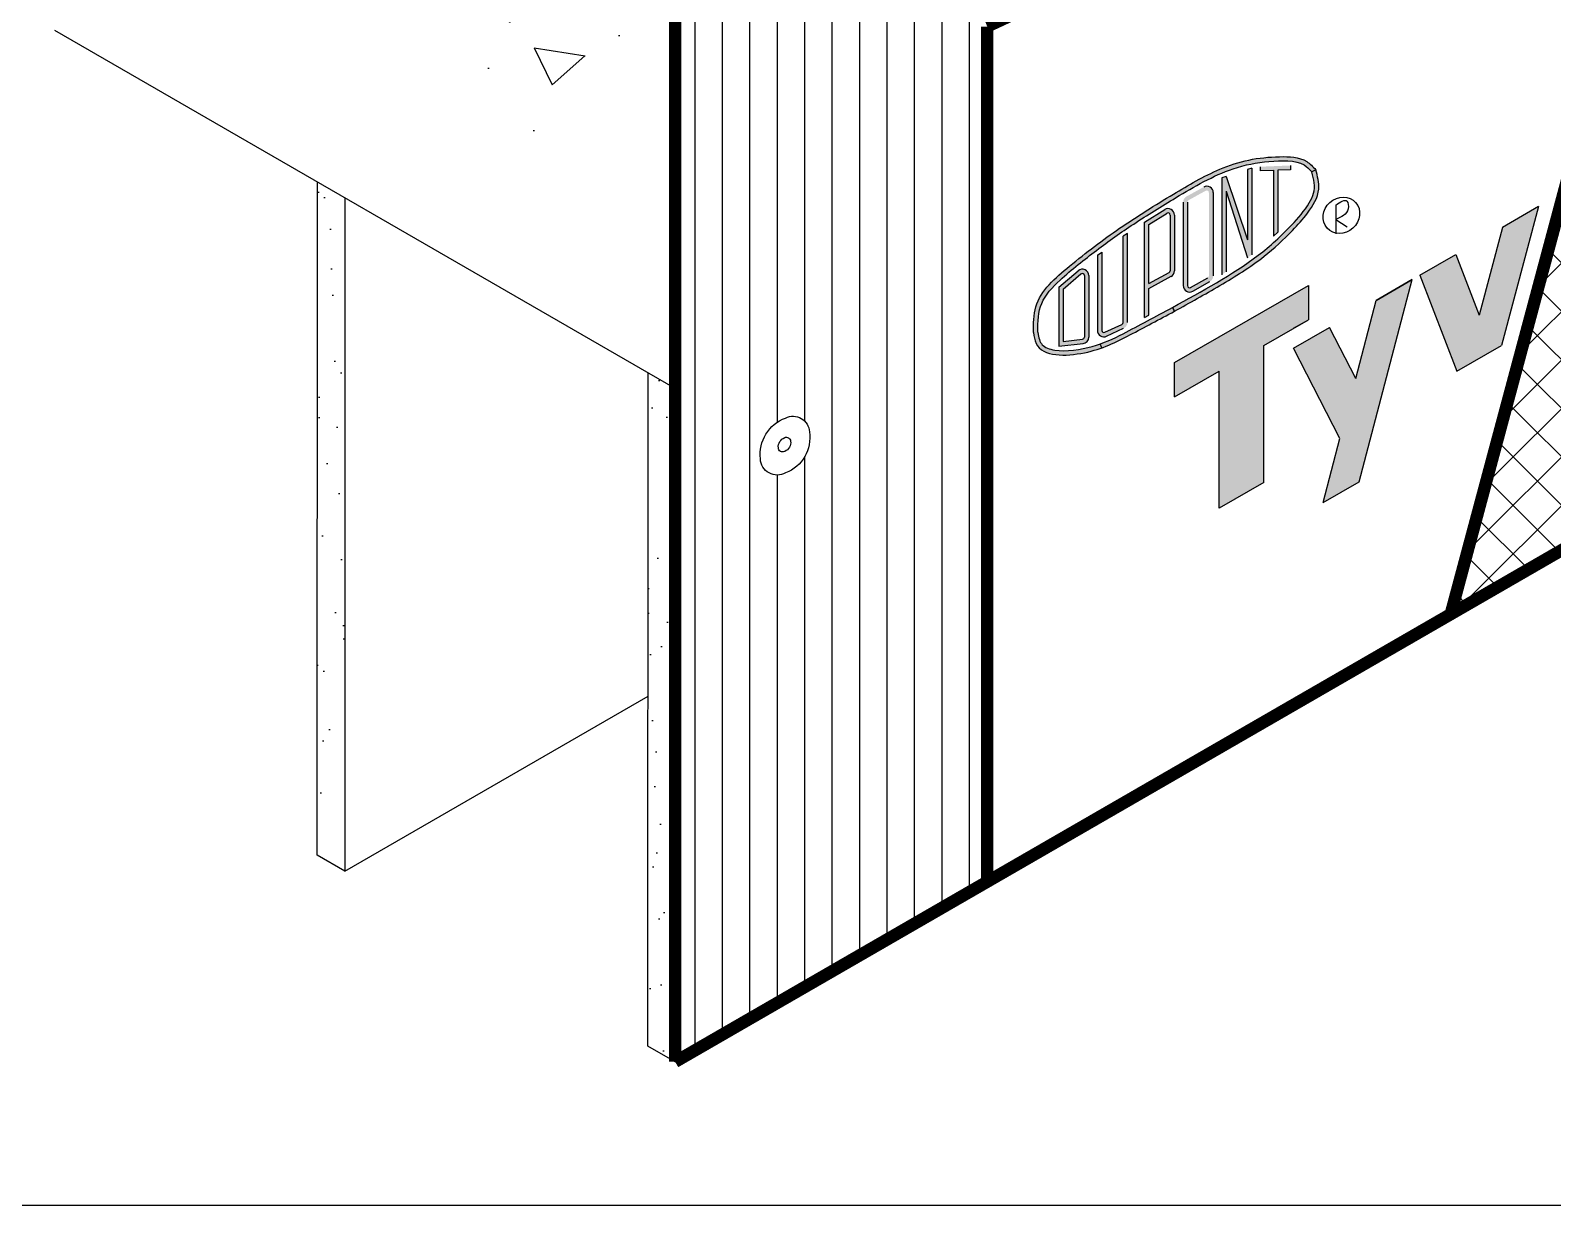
# Model space of a CAD drawing. Extents: x 0 to 51, y 0 to 66.
# Drawn here: x 6.65 to 17.75, y 36 to 44.57 of the extents above; entities that cross this region are included whole.
import ezdxf

# ---------------------------------------------------------------- set-up
doc = ezdxf.new("R2010")
doc.units = 0
doc.header["$LTSCALE"] = 1.5
doc.header["$MEASUREMENT"] = 0
doc.linetypes.add('DASHED', pattern=[0.75, 0.5, -0.25])
for name, color, linetype in [('CLADDING', 252, 'CONTINUOUS'), ('DUPONTLOGO', 242, 'CONTINUOUS'), ('FASTENING', 7, 'CONTINUOUS'), ('STRUCTURE', 252, 'CONTINUOUS'), ('TITLE', 7, 'CONTINUOUS'), ('TYVEK', 160, 'DASHED')]:
    doc.layers.add(name, color=color, linetype=linetype)

# ---------------------------------------------------------------- blocks, each defined once
blk = doc.blocks.new('A$C1409495A')
at = {"layer": 'DUPONTLOGO', "color": 242}
for p, q in [((0.234, 0.524), (0.234, 0)), ((0.234, 0.262), (0.441, 0.129))]:
    blk.add_line(p, q, dxfattribs=at)
blk.add_ellipse((0.334, 0.336), major_axis=(0.26, 0.232), ratio=0.903174, dxfattribs=at)
blk.add_spline([(0.234, 0.524), (0.435, 0.597), (0.456, 0.456), (0.234, 0.262)], degree=3, dxfattribs=at)

msp = doc.modelspace()

# ---------------------------------------------------------------- hatches: boundary and pattern name
at = {"layer": 'CLADDING'}
h = msp.add_hatch(dxfattribs=at)
h.set_pattern_fill('ANSI37', color=256, scale=2, style=0)
h.set_pattern_definition([(45, (43.79849, 0.62175), (-0.1767767, 0.1767767), []), (135, (43.79849, 0.62175), (-0.1767767, -0.1767767), [])])
h.paths.add_polyline_path([(23.03, 49.809), (23.03, 50.957), (19.276, 48.789), (17.004, 40.311), (18.45, 41.146), (20.358, 48.266)])
at = {"layer": 'DUPONTLOGO'}
h = msp.add_hatch(color=242, dxfattribs=at)
edge = h.paths.add_edge_path()
edge.add_spline(control_points=[(16.021, 43.551), (16, 43.573), (15.932, 43.645), (15.745, 43.651), (15.534, 43.631), (15.267, 43.542), (15.094, 43.439), (14.984, 43.374)], knot_values=[0, 0, 0, 0, 0.220285, 0.723409, 1.286951, 1.843133, 2.799534, 2.799534, 2.799534, 2.799534], degree=3, periodic=0)
edge.add_spline(control_points=[(14.984, 43.374), (14.851, 43.292), (14.587, 43.131), (14.251, 42.872), (13.964, 42.625), (13.964, 42.429), (13.964, 42.364)], knot_values=[0, 0, 0, 0, 1.163314, 2.306933, 3.267609, 3.739632, 3.739632, 3.739632, 3.739632], degree=3, periodic=0)
edge.add_spline(control_points=[(13.964, 42.364), (13.964, 42.362), (13.964, 42.361), (13.965, 42.359)], knot_values=[0, 0, 0, 0, 0.011737, 0.011737, 0.011737, 0.011737], degree=3, periodic=0)
edge.add_line((13.965, 42.359), (13.996, 42.364))
edge.add_spline(control_points=[(13.996, 42.364), (13.995, 42.365), (13.995, 42.366), (13.995, 42.366)], knot_values=[0.001175, 0.001175, 0.001175, 0.001175, 0.002358, 0.002358, 0.002358, 0.002358], degree=3, periodic=0)
edge.add_spline(control_points=[(13.995, 42.366), (13.995, 42.444), (13.997, 42.516), (14.051, 42.638), (14.1, 42.694), (14.242, 42.825), (14.335, 42.896), (14.512, 43.031), (14.601, 43.094), (14.794, 43.221), (14.897, 43.284), (15, 43.347)], knot_values=[0.001205, 0.001205, 0.001205, 0.001205, 0.114856, 0.114856, 0.229711, 0.229711, 0.398491, 0.398491, 0.567271, 0.567271, 0.747926, 0.747926, 0.747926, 0.747926], degree=3, periodic=0)
edge.add_spline(control_points=[(15, 43.347), (15.137, 43.428), (15.272, 43.508), (15.504, 43.587), (15.59, 43.604), (15.77, 43.618), (15.873, 43.624), (15.955, 43.574), (15.973, 43.556), (15.993, 43.536)], knot_values=[0, 0, 0, 0, 0.237846, 0.237846, 0.375936, 0.375936, 0.514027, 0.514027, 0.556048, 0.556048, 0.556048, 0.556048], degree=3, periodic=0)
edge.add_line((15.993, 43.536), (16.021, 43.551))
h = msp.add_hatch(color=242, dxfattribs=at)
edge = h.paths.add_edge_path()
edge.add_spline(control_points=[(16.021, 43.551), (16.034, 43.504), (16.064, 43.392), (15.969, 43.236), (15.828, 43.081), (15.622, 42.89), (15.326, 42.706), (15.103, 42.582), (14.992, 42.52)], knot_values=[0, 0, 0, 0, 0.071407, 0.167973, 0.251697, 0.391689, 0.584619, 0.774344, 0.774344, 0.774344, 0.774344], degree=3, periodic=0)
edge.add_line((14.992, 42.52), (14.978, 42.548))
edge.add_spline(control_points=[(14.978, 42.548), (15.192, 42.667), (15.41, 42.781), (15.689, 42.994), (15.771, 43.07), (15.893, 43.198), (15.939, 43.251), (16.002, 43.357), (16.017, 43.403), (16.007, 43.48), (16, 43.507), (15.993, 43.536)], knot_values=[0.000251, 0.000251, 0.000251, 0.000251, 0.36813, 0.36813, 0.535334, 0.535334, 0.640047, 0.640047, 0.727343, 0.727343, 0.770536, 0.770536, 0.770536, 0.770536], degree=3, periodic=0)
edge.add_line((15.993, 43.536), (16.021, 43.551))
for color, points in [(242, [(15.336, 42.786), (15.367, 42.807), (15.367, 43.395), (15.524, 42.91), (15.555, 42.931), (15.555, 43.562), (15.524, 43.552), (15.524, 43.04), (15.367, 43.502), (15.336, 43.492)]), (242, [(15.744, 43.547), (15.836, 43.551), (15.836, 43.582), (15.617, 43.573), (15.617, 43.542), (15.712, 43.546), (15.712, 43.068), (15.744, 43.097)]), (182, [(17.212, 42.492), (17.041, 42.933), (16.779, 42.782), (17.049, 42.083), (17.374, 42.27), (17.645, 43.282), (17.382, 43.131)]), (242, [(14.649, 43.087), (14.617, 43.066), (14.617, 42.438, -0.293439), (14.608, 42.423), (14.483, 42.366, -0.546266), (14.461, 42.38), (14.461, 42.951), (14.43, 42.929), (14.43, 42.38, 0.546266), (14.496, 42.338), (14.621, 42.395, 0.293439), (14.649, 42.438)]), (182, [(15.317, 42.083), (15.317, 41.083), (15.642, 41.27), (15.642, 42.27), (15.967, 42.458), (15.967, 42.708), (14.992, 42.145), (14.992, 41.895)]), (182, [(16.724, 42.751), (16.462, 42.599), (16.312, 42.029), (16.121, 42.402), (15.858, 42.251), (16.197, 41.591), (16.075, 41.126), (16.337, 41.277)])]:
    msp.add_hatch(color=color, dxfattribs=at).paths.add_polyline_path(points)
h = msp.add_hatch(color=242, dxfattribs=at)
h.paths.add_polyline_path([(15.055, 42.706, 0.573672), (15.125, 42.665), (15.25, 42.736, 0.270913), (15.274, 42.777), (15.274, 43.384, 0.570599), (15.204, 43.425), (15.079, 43.356, 0.2734), (15.055, 43.315)])
h.paths.add_polyline_path([(15.086, 43.315, -0.2734), (15.094, 43.329), (15.219, 43.398, -0.570599), (15.242, 43.384), (15.242, 42.777, -0.270913), (15.234, 42.763), (15.109, 42.693, -0.573672), (15.086, 42.706)], flags=16)
h = msp.add_hatch(color=242, dxfattribs=at)
h.paths.add_polyline_path([(14.774, 42.474), (14.805, 42.491), (14.805, 42.686), (14.968, 42.774, 0.275801), (14.992, 42.815), (14.992, 43.221, 0.588096), (14.921, 43.261), (14.774, 43.169)])
h.paths.add_polyline_path([(14.805, 42.722), (14.953, 42.802, 0.275801), (14.961, 42.815), (14.961, 43.221, 0.588096), (14.937, 43.234), (14.805, 43.152)], flags=16)
at = {"layer": 'DUPONTLOGO', "linetype": 'CONTINUOUS'}
h = msp.add_hatch(color=256, dxfattribs=at)
edge = h.paths.add_edge_path()
edge.add_line((14.149, 42.695), (14.149, 42.264))
edge.add_line((14.149, 42.264), (14.326, 42.284))
edge.add_arc((14.32, 42.331), 0.0469, 276.3021, 360)
edge.add_line((14.367, 42.331), (14.367, 42.779))
edge.add_arc((14.32, 42.779), 0.0469, 360, 490.3159)
edge.add_line((14.29, 42.815), (14.149, 42.695))
edge = h.paths.add_edge_path(flags=16)
edge.add_line((14.18, 42.681), (14.18, 42.299))
edge.add_line((14.18, 42.299), (14.322, 42.315))
edge.add_arc((14.32, 42.331), 0.0156, 276.3021, 360)
edge.add_line((14.336, 42.331), (14.336, 42.779))
edge.add_arc((14.32, 42.779), 0.0156, 360, 490.3159)
edge.add_line((14.31, 42.791), (14.18, 42.681))
at = {"layer": 'DUPONTLOGO'}
h = msp.add_hatch(color=242, dxfattribs=at)
edge = h.paths.add_edge_path()
edge.add_spline(control_points=[(14.978, 42.548), (14.855, 42.482), (14.732, 42.416), (14.563, 42.328), (14.51, 42.303), (14.451, 42.282)], knot_values=[0.281052, 0.281052, 0.281052, 0.281052, 0.486409, 0.486409, 0.582124, 0.582124, 0.582124, 0.582124], degree=3, periodic=0)
edge.add_line((14.451, 42.282), (14.462, 42.252))
edge.add_spline(control_points=[(14.462, 42.252), (14.536, 42.279), (14.702, 42.365), (14.882, 42.461), (14.992, 42.52)], knot_values=[1.4053, 1.4053, 1.4053, 1.4053, 1.988796, 2.910618, 2.910618, 2.910618, 2.910618], degree=3, periodic=0)
edge.add_line((14.992, 42.52), (14.978, 42.548))
h = msp.add_hatch(color=242, dxfattribs=at)
edge = h.paths.add_edge_path()
edge.add_line((14.462, 42.252), (14.451, 42.282))
edge.add_spline(control_points=[(14.451, 42.282), (14.432, 42.275), (14.413, 42.269), (14.309, 42.24), (14.201, 42.223), (14.079, 42.242), (14.047, 42.256), (14.009, 42.294), (14.002, 42.323), (13.996, 42.364)], knot_values=[0.002358, 0.002358, 0.002358, 0.002358, 0.032929, 0.032929, 0.159215, 0.159215, 0.221312, 0.221312, 0.281052, 0.281052, 0.281052, 0.281052], degree=3, periodic=0)
edge.add_line((13.996, 42.364), (13.965, 42.359))
edge.add_spline(control_points=[(13.965, 42.359), (13.969, 42.333), (13.995, 42.184), (14.26, 42.191), (14.423, 42.238), (14.462, 42.252)], knot_values=[0.011737, 0.011737, 0.011737, 0.011737, 0.202925, 1.099028, 1.4053, 1.4053, 1.4053, 1.4053], degree=3, periodic=0)
at = {"layer": 'STRUCTURE', "linetype": 'CONTINUOUS'}
h = msp.add_hatch(dxfattribs=at)
h.set_pattern_fill('AR-CONC', color=256, scale=0.5, angle=330, style=0)
h.set_pattern_definition([(20, (49.0975, 4.925), (2.94895, -2.06488), [0.375, -4.125]), (325, (49.0975, 4.925), (1.27967, 3.60397), [0.3, -3.3]), (70.4514, (49.3433, 4.753), (4.22862, 1.53909), [0.3187, -3.50571]), (16.184, (49.5975, 5.791), (4.2075, -3.38482), [0.5625, -6.1875]), (66.636, (49.948, 5.509), (6.4825, 1.8814), [0.47805, -5.25856]), (321.184, (49.5975, 5.791), (6.4825, 1.8814), [0.45, -4.95]), (351, (49.9055, 5.3245), (1.57814, -3.23566), [0.375, -4.125]), (296, (49.9055, 5.3245), (2.86646, 2.5317), [0.3, -3.3]), (41.4514, (50.037, 5.055), (4.4446, -0.70396), [0.3187, -3.50571]), (7.5, (49.0975, 4.925), (0.884888, 1.411073), [0, -3.26, 0, -3.35, 0, -3.3125]), (337.5, (49.0975, 4.925), (2.125154, 1.05018), [0, -1.91, 0, -3.185, 0, -1.2625]), (297.5, (48.1319, 5.4825), (2.255132, -1.432222), [0, -1.25, 0, -3.9, 0, -5.175]), (287.5, (47.6989, 5.7325), (2.77553, -1.0245), [0, -1.625, 0, -2.59, 0, -3.675])])
h.paths.add_polyline_path([(11.353, 44.843), (11.353, 45.662), (10.105, 46.383), (6.895, 44.53), (10.386, 42.515), (11.353, 43.073)])
h.paths.add_polyline_path([(6.832, 48.272), (6.832, 44.567), (6.895, 44.53), (10.105, 46.383)])
h.paths.add_polyline_path([(11.353, 43.073), (10.386, 42.515), (10.715, 42.325), (11.353, 41.957)])
h = msp.add_hatch(dxfattribs=at)
h.set_pattern_fill('AR-SAND', color=256, scale=0.25, style=0)
h.set_pattern_definition([(37.5, (49.50062, 4.69226), (-0.0157483, 0.481706), [0, -0.38, 0, -0.425, 0, -0.40625]), (7.5, (49.5006, 4.69226), (0.442444, 0.7055365), [0, -0.205, 0, -0.3425, 0, -0.13125]), (327.5, (49.1931, 4.69226), (0.7785355, 0.0014148), [0, -0.125, 0, -0.45, 0, -0.5875]), (317.5, (49.1931, 4.69226), (0.751532, 0.219419), [0, -0.0625, 0, -0.295, 0, -0.3375])])
h.paths.add_polyline_path([(8.946, 41.218), (8.746, 41.102), (8.745, 38.554), (8.946, 38.438)])
h.paths.add_polyline_path([(8.946, 43.346), (8.747, 43.461), (8.746, 41.102), (8.946, 41.218)])
h = msp.add_hatch(dxfattribs=at)
h.set_pattern_fill('AR-SAND', color=256, scale=0.25, style=0)
h.set_pattern_definition([(37.5, (49.0975, 4.925), (-0.0157483, 0.481706), [0, -0.38, 0, -0.425, 0, -0.40625]), (7.5, (49.0975, 4.925), (0.442444, 0.7055365), [0, -0.205, 0, -0.3425, 0, -0.13125]), (327.5, (48.79, 4.925), (0.7785355, 0.0014148), [0, -0.125, 0, -0.45, 0, -0.5875]), (317.5, (48.79, 4.925), (0.751532, 0.219419), [0, -0.0625, 0, -0.295, 0, -0.3375])])
h.paths.add_polyline_path([(11.353, 37.923), (11.353, 41.957), (11.157, 42.07), (11.155, 37.163), (11.353, 37.048)])
at = {"layer": 'TYVEK', "linetype": 'CONTINUOUS'}
h = msp.add_hatch(dxfattribs=at)
h.set_pattern_fill('_USER', color=23, scale=0.2, angle=90, style=0, pattern_type=0)
h.set_pattern_definition([(90, (49.09751, 4.925), (-0.2, 1e-17), [])])
edge = h.paths.add_edge_path()
edge.add_line((19.001, 54.573), (17.231, 53.551))
edge.add_line((17.231, 53.551), (17.231, 54.66))
edge.add_line((17.231, 54.66), (16.216, 54.074))
edge.add_arc((17.466, 51.909), 2.5, 120, 158.659)
edge.add_arc((7.364, 55.856), 8.345, 298.553, 338.659, ccw=False)
edge.add_line((11.353, 48.525), (11.353, 37.048))
edge.add_line((11.353, 37.048), (13.627, 38.361))
edge.add_line((13.627, 38.361), (13.627, 44.595))
edge.add_arc((10.725, 51.676), 7.653, 292.2869, 329.0153)
edge.add_ellipse((17.347, 47.859), major_axis=(0.104, 0.093), ratio=0.903174, start_angle=16.4992, end_angle=203.9304, ccw=False)
edge.add_arc((10.725, 51.676), 7.653, 331.0752, 350.3647)
edge.add_arc((829.519, -89.396), 823.205, 169.927891, 170.223045, ccw=False)
edge = h.paths.add_edge_path(flags=16)
edge.add_ellipse((17.123, 49.87), major_axis=(0.104, 0.093), ratio=0.903174, start_angle=0, end_angle=360)
edge = h.paths.add_edge_path(flags=16)
edge.add_spline(control_points=[(17.083, 49.945), (17.115, 49.967), (17.169, 50.003), (17.182, 49.884), (17.123, 49.858), (17.083, 49.84)], knot_values=[0, 0, 0, 0, 0.085242, 0.142074, 0.260157, 0.260157, 0.260157, 0.260157], degree=3, periodic=0)
edge.add_line((17.083, 49.84), (17.083, 49.945))
edge = h.paths.add_edge_path(flags=16)
edge.add_spline(control_points=[(15.95, 48.716), (15.936, 48.804), (15.91, 48.966), (15.661, 48.981), (15.439, 48.945), (15.235, 48.787), (15.175, 48.533), (15.203, 48.379), (15.218, 48.294)], knot_values=[0, 0, 0, 0, 0.233104, 0.433297, 0.641198, 0.928181, 1.133838, 1.392957, 1.392957, 1.392957, 1.392957], degree=3, periodic=0)
edge.add_spline(control_points=[(15.218, 48.294), (15.239, 48.244), (15.305, 48.093), (15.662, 48.102), (15.928, 48.328), (15.944, 48.543), (15.95, 48.623)], knot_values=[0, 0, 0, 0, 0.153129, 0.468425, 0.865016, 1.098191, 1.098191, 1.098191, 1.098191], degree=3, periodic=0)
edge = h.paths.add_edge_path(flags=0)
edge.add_spline(control_points=[(15.387, 48.579), (15.373, 48.593), (15.373, 48.613), (15.374, 48.676), (15.397, 48.718), (15.457, 48.774), (15.542, 48.814), (15.645, 48.829), (15.716, 48.819), (15.718, 48.767)], knot_values=[0.169335, 0.169335, 0.169335, 0.169335, 0.236034, 0.236034, 0.350719, 0.350719, 0.465405, 0.465405, 0.543701, 0.543701, 0.543701, 0.543701], degree=3, periodic=0)
h.paths.add_polyline_path([(16.47, 47.904, 0.022861), (16.462, 47.896, -0.005026)], flags=16)
h.paths.add_polyline_path([(16.662, 47.945, -0.000944), (16.662, 47.859, -0.271128), (16.595, 47.807, -0.43828), (16.547, 47.847, -0.303877), (16.566, 47.892, -0.108109)], flags=16)
edge = h.paths.add_edge_path(flags=16)
edge.add_ellipse((13.741, 48.687), major_axis=(0.104, 0.093), ratio=0.903174, start_angle=213.8665, end_angle=360, ccw=False)
edge.add_ellipse((13.741, 48.687), major_axis=(0.104, 0.093), ratio=0.903174, start_angle=0, end_angle=213.8665, ccw=False)
edge = h.paths.add_edge_path(flags=16)
edge.add_spline(control_points=[(13.701, 48.763), (13.733, 48.784), (13.787, 48.821), (13.8, 48.702), (13.741, 48.676), (13.701, 48.658)], knot_values=[0, 0, 0, 0, 0.213104, 0.355185, 0.650392, 0.650392, 0.650392, 0.650392], degree=3, periodic=0)
edge.add_line((13.701, 48.658), (13.701, 48.763))
edge = h.paths.add_edge_path(flags=16)
edge.add_line((12.511, 48.016), (12.526, 47.989))
edge.add_spline(control_points=[(12.526, 47.989), (12.416, 47.93), (12.236, 47.833), (12.069, 47.748), (11.995, 47.721)], knot_values=[0.56212, 0.56212, 0.56212, 0.56212, 0.930849, 1.164247, 1.164247, 1.164247, 1.164247], degree=3, periodic=0)
edge.add_spline(control_points=[(11.498, 47.833), (11.502, 47.805), (11.526, 47.653), (11.793, 47.66), (11.956, 47.707), (11.995, 47.721)], knot_values=[0, 0, 0, 0, 0.08117, 0.439611, 0.56212, 0.56212, 0.56212, 0.56212], degree=3, periodic=0)
edge.add_line((11.995, 47.721), (11.985, 47.751))
edge.add_spline(control_points=[(11.529, 47.835), (11.535, 47.793), (11.543, 47.763), (11.581, 47.725), (11.612, 47.711), (11.734, 47.692), (11.843, 47.708), (11.947, 47.738), (11.966, 47.744), (11.985, 47.751)], knot_values=[0.001175, 0.001175, 0.001175, 0.001175, 0.062098, 0.062098, 0.124195, 0.124195, 0.250481, 0.250481, 0.281052, 0.281052, 0.281052, 0.281052], degree=3, periodic=0)
edge.add_spline(control_points=[(11.985, 47.751), (12.043, 47.772), (12.096, 47.797), (12.266, 47.884), (12.388, 47.951), (12.511, 48.016)], knot_values=[0.281052, 0.281052, 0.281052, 0.281052, 0.376766, 0.376766, 0.582124, 0.582124, 0.582124, 0.582124], degree=3, periodic=0)
edge = h.paths.add_edge_path(flags=16)
edge.add_spline(control_points=[(13.554, 49.02), (13.567, 48.973), (13.598, 48.861), (13.503, 48.705), (13.361, 48.55), (13.156, 48.359), (12.859, 48.175), (12.636, 48.05), (12.526, 47.989)], knot_values=[0, 0, 0, 0, 0.142813, 0.335947, 0.503394, 0.783377, 1.169237, 1.548688, 1.548688, 1.548688, 1.548688], degree=3, periodic=0)
edge.add_line((12.526, 47.989), (12.511, 48.016))
edge.add_spline(control_points=[(12.511, 48.016), (12.725, 48.136), (12.944, 48.25), (13.223, 48.463), (13.305, 48.539), (13.426, 48.667), (13.473, 48.72), (13.536, 48.826), (13.55, 48.872), (13.541, 48.949), (13.534, 48.976), (13.526, 49.004)], knot_values=[0.000251, 0.000251, 0.000251, 0.000251, 0.36813, 0.36813, 0.535334, 0.535334, 0.640047, 0.640047, 0.727343, 0.727343, 0.770536, 0.770536, 0.770536, 0.770536], degree=3, periodic=0)
edge.add_spline(control_points=[(13.526, 49.004), (13.507, 49.025), (13.489, 49.043), (13.407, 49.093), (13.303, 49.087), (13.123, 49.073), (13.038, 49.056), (12.806, 48.976), (12.67, 48.897), (12.534, 48.815)], knot_values=[0, 0, 0, 0, 0.042021, 0.042021, 0.180111, 0.180111, 0.318202, 0.318202, 0.556048, 0.556048, 0.556048, 0.556048], degree=3, periodic=0)
edge.add_spline(control_points=[(11.529, 47.835), (11.529, 47.913), (11.531, 47.984), (11.584, 48.107), (11.634, 48.163), (11.776, 48.293), (11.869, 48.365), (12.046, 48.5), (12.135, 48.563), (12.327, 48.689), (12.431, 48.752), (12.534, 48.815)], knot_values=[0.001205, 0.001205, 0.001205, 0.001205, 0.114856, 0.114856, 0.229711, 0.229711, 0.398491, 0.398491, 0.567271, 0.567271, 0.747926, 0.747926, 0.747926, 0.747926], degree=3, periodic=0)
edge.add_spline(control_points=[(12.534, 48.815), (12.67, 48.897), (12.806, 48.976), (13.038, 49.056), (13.123, 49.073), (13.303, 49.087), (13.407, 49.093), (13.489, 49.043), (13.507, 49.025), (13.526, 49.004)], knot_values=[0, 0, 0, 0, 0.237846, 0.237846, 0.375936, 0.375936, 0.514027, 0.514027, 0.556048, 0.556048, 0.556048, 0.556048], degree=3, periodic=0)
edge.add_spline(control_points=[(13.526, 49.004), (13.534, 48.976), (13.541, 48.949), (13.55, 48.872), (13.536, 48.826), (13.473, 48.72), (13.426, 48.667), (13.305, 48.539), (13.223, 48.463), (12.944, 48.25), (12.725, 48.136), (12.511, 48.016)], knot_values=[0.000251, 0.000251, 0.000251, 0.000251, 0.043444, 0.043444, 0.130739, 0.130739, 0.235452, 0.235452, 0.402656, 0.402656, 0.770536, 0.770536, 0.770536, 0.770536], degree=3, periodic=0)
edge.add_line((12.511, 48.016), (12.526, 47.989))
edge.add_spline(control_points=[(12.526, 47.989), (12.636, 48.05), (12.859, 48.175), (13.156, 48.359), (13.361, 48.55), (13.503, 48.705), (13.598, 48.861), (13.567, 48.973), (13.554, 49.02)], knot_values=[0, 0, 0, 0, 0.37945, 0.765311, 1.045294, 1.212741, 1.405874, 1.548688, 1.548688, 1.548688, 1.548688], degree=3, periodic=0)
edge.add_spline(control_points=[(13.554, 49.02), (13.534, 49.042), (13.466, 49.114), (13.278, 49.12), (13.067, 49.1), (12.801, 49.011), (12.627, 48.908), (12.518, 48.842)], knot_values=[0, 0, 0, 0, 0.088114, 0.289364, 0.514781, 0.737253, 1.119814, 1.119814, 1.119814, 1.119814], degree=3, periodic=0)
edge.add_spline(control_points=[(11.498, 47.833), (11.498, 47.898), (11.498, 48.094), (11.785, 48.341), (12.12, 48.6), (12.384, 48.761), (12.518, 48.842)], knot_values=[0, 0, 0, 0, 0.188809, 0.57308, 1.030527, 1.495853, 1.495853, 1.495853, 1.495853], degree=3, periodic=0)
edge.add_spline(control_points=[(12.518, 48.842), (12.627, 48.908), (12.801, 49.011), (13.067, 49.1), (13.278, 49.12), (13.466, 49.114), (13.534, 49.042), (13.554, 49.02)], knot_values=[0, 0, 0, 0, 0.38256, 0.605033, 0.83045, 1.0317, 1.119814, 1.119814, 1.119814, 1.119814], degree=3, periodic=0)
h.paths.add_polyline_path([(14.258, 48.22), (13.871, 46.746), (13.608, 46.595), (13.731, 47.059), (13.392, 47.72), (13.654, 47.871), (13.846, 47.498), (13.996, 48.068)], flags=16)
h.paths.add_polyline_path([(15.451, 47.257, -0.297026), (15.297, 46.961, -0.082009), (15.231, 46.929, -0.51314), (14.996, 47.053, -0.25764), (15.151, 47.342, -0.535021)], flags=16)
h.paths.add_polyline_path([(15.308, 47.208, -0.435984), (15.211, 47.052, -0.460567), (15.129, 47.097, -0.279751), (15.164, 47.217, -0.460315)], flags=0)
h.paths.add_polyline_path([(13.5, 48.176), (13.5, 47.926), (13.392, 47.864), (13.175, 47.739), (13.175, 46.739), (12.851, 46.551), (12.851, 47.551), (12.526, 47.364), (12.526, 47.614)], flags=16)
h.paths.add_polyline_path([(12.643, 48.162, -0.573672), (12.62, 48.175), (12.62, 48.793), (12.628, 48.798, 0.2734), (12.62, 48.784), (12.62, 48.175, 0.573672), (12.643, 48.162), (12.776, 48.236), (12.776, 48.246, -0.270913), (12.768, 48.232)], flags=16)
h.paths.add_polyline_path([(14.681, 46.828, 0.051704), (14.685, 46.816, -0.026409)], flags=16)
h.paths.add_polyline_path([(12.526, 48.69), (12.526, 48.284, -0.275801), (12.501, 48.243), (12.338, 48.155), (12.338, 47.959), (12.307, 47.943), (12.307, 48.638), (12.454, 48.73, -0.588096)], flags=16)
h.paths.add_polyline_path([(12.495, 48.69), (12.495, 48.275), (12.338, 48.191), (12.338, 48.621), (12.471, 48.703, -0.588096)], flags=0)
h.paths.add_polyline_path([(12.182, 48.556), (12.182, 47.906, -0.293439), (12.155, 47.864), (12.03, 47.807, -0.546266), (11.963, 47.849), (11.963, 48.398), (11.995, 48.42), (11.995, 47.849, 0.546266), (12.017, 47.835), (12.142, 47.892, 0.293439), (12.151, 47.906), (12.151, 48.535)], flags=16)
h.paths.add_polyline_path([(14.038, 46.68), (14.038, 46.227), (13.92, 46.159), (13.92, 46.213, -0.695971), (13.683, 46.164), (13.683, 46.476), (13.801, 46.544), (13.801, 46.258, 0.459826), (13.92, 46.308), (13.92, 46.612)], flags=16)
h.paths.add_polyline_path([(13.541, 46.594), (13.541, 46.391), (13.642, 46.449), (13.642, 46.313), (13.541, 46.255), (13.541, 46.107, -0.101498), (13.541, 46.119), (13.541, 46.255), (13.642, 46.313), (13.642, 46.449), (13.541, 46.391), (13.541, 46.594), (13.405, 46.516), (13.405, 46.313), (13.304, 46.254), (13.304, 46.118), (13.405, 46.177), (13.405, 46.027, -0.067693), (13.405, 46.055), (13.405, 46.177), (13.304, 46.118), (13.304, 46.254), (13.405, 46.313), (13.405, 46.516)], flags=16)
h.paths.add_polyline_path([(12.331, 47.437, -0.353716), (12.158, 47.137, -0.556012), (11.974, 47.238, -0.345825), (12.158, 47.537, -0.546252)], flags=16)
h.paths.add_polyline_path([(12.194, 47.369, -0.353716), (12.151, 47.294, -0.556012), (12.105, 47.319, -0.345825), (12.151, 47.394, -0.546252)], flags=0)
h.paths.add_polyline_path([(12.331, 41.641, -0.353716), (12.158, 41.341, -0.556012), (11.974, 41.443, -0.345825), (12.158, 41.741, -0.546252)], flags=16)
h.paths.add_polyline_path([(12.194, 41.573, -0.353716), (12.151, 41.498, -0.556012), (12.105, 41.524, -0.345825), (12.151, 41.598, -0.546252)], flags=0)

# ---------------------------------------------------------------- linework, layer by layer
at = {"layer": 'CLADDING', "const_width": 0.09}
msp.add_lwpolyline([(18.45, 41.146), (17.004, 40.311), (19.276, 48.789), (23.03, 50.957)], dxfattribs=at)
at = {"layer": 'DUPONTLOGO', "color": 242}
for p, q in [((15.367, 43.502), (15.336, 43.492)), ((15.336, 43.492), (15.336, 42.786)), ((15.367, 43.502), (15.524, 43.04)), ((15.555, 43.562), (15.524, 43.552)), ((15.524, 43.552), (15.524, 43.04)), ((15.555, 43.562), (15.555, 42.931)), ((15.617, 43.573), (15.617, 43.542)), ((15.712, 43.546), (15.617, 43.542)), ((15.712, 43.547), (15.712, 43.068)), ((15.837, 43.551), (15.744, 43.547)), ((15.744, 43.547), (15.744, 43.097)), ((15.836, 43.582), (15.836, 43.551)), ((16.021, 43.551), (15.993, 43.536)), ((15.274, 43.384), (15.274, 42.777)), ((15.367, 43.395), (15.524, 42.91)), ((15.367, 43.395), (15.367, 42.807)), ((14.774, 43.169), (14.921, 43.261)), ((15.055, 43.315), (15.055, 42.706)), ((15.086, 43.315), (15.086, 42.706)), ((14.774, 42.474), (14.774, 43.169)), ((14.805, 43.152), (14.937, 43.234)), ((14.805, 42.722), (14.805, 43.152)), ((14.961, 43.221), (14.961, 42.815)), ((14.992, 43.221), (14.992, 42.815)), ((14.649, 43.087), (14.617, 43.066)), ((14.617, 42.438), (14.617, 43.066)), ((14.649, 42.438), (14.649, 43.087)), ((15.744, 43.097), (15.712, 43.068)), ((14.43, 42.929), (14.461, 42.951)), ((14.43, 42.929), (14.43, 42.38)), ((14.461, 42.951), (14.461, 42.38)), ((14.149, 42.695), (14.29, 42.815)), ((14.18, 42.681), (14.31, 42.791)), ((14.336, 42.779), (14.336, 42.331)), ((14.367, 42.779), (14.367, 42.331)), ((14.805, 42.722), (14.953, 42.802)), ((14.805, 42.686), (14.968, 42.774)), ((15.109, 42.693), (15.234, 42.763)), ((15.125, 42.665), (15.25, 42.736)), ((14.149, 42.695), (14.149, 42.264)), ((14.18, 42.681), (14.18, 42.299)), ((14.805, 42.491), (14.805, 42.686)), ((14.774, 42.474), (14.805, 42.491)), ((14.978, 42.548), (14.992, 42.52)), ((14.992, 42.52), (14.978, 42.548)), ((14.483, 42.366), (14.608, 42.423)), ((14.496, 42.338), (14.621, 42.395)), ((14.149, 42.264), (14.326, 42.284)), ((14.18, 42.299), (14.322, 42.315)), ((14.462, 42.252), (14.451, 42.282))]:
    msp.add_line(p, q, dxfattribs=at)
at = {"layer": 'DUPONTLOGO', "color": 182}
for p, q in [((17.645, 43.282), (17.374, 42.27)), ((17.645, 43.282), (17.382, 43.131)), ((17.382, 43.131), (17.212, 42.492)), ((16.779, 42.782), (17.041, 42.933)), ((17.041, 42.933), (17.212, 42.492)), ((14.992, 42.145), (15.967, 42.708)), ((15.967, 42.708), (15.967, 42.458)), ((16.337, 41.277), (16.724, 42.751)), ((16.462, 42.599), (16.724, 42.751)), ((16.724, 42.751), (16.462, 42.599)), ((16.779, 42.782), (17.049, 42.083)), ((16.312, 42.029), (16.462, 42.599)), ((15.642, 42.27), (15.967, 42.458)), ((15.858, 42.395), (15.967, 42.458)), ((15.858, 42.251), (16.121, 42.402)), ((15.858, 42.251), (16.121, 42.402)), ((16.312, 42.029), (16.121, 42.402)), ((15.642, 41.27), (15.642, 42.27)), ((17.049, 42.083), (17.374, 42.27)), ((16.197, 41.591), (15.858, 42.251)), ((14.992, 41.895), (14.992, 42.145)), ((14.992, 41.895), (15.317, 42.083)), ((15.317, 41.083), (15.317, 42.083)), ((16.075, 41.126), (16.197, 41.591)), ((15.642, 41.27), (15.317, 41.083)), ((16.075, 41.126), (16.337, 41.277))]:
    msp.add_line(p, q, dxfattribs=at)
at = {"layer": 'DUPONTLOGO', "color": 242}
for centre, radius, start, end in [((15.227, 43.384), 0.0469, 0, 118.8361), ((14.945, 43.221), 0.0469, 360, 121.8384), ((14.945, 43.221), 0.0156, 360, 121.8384), ((14.32, 42.779), 0.0469, 360, 130.3159), ((14.945, 42.815), 0.0156, 298.3244, 360), ((14.945, 42.815), 0.0469, 298.3244, 360), ((14.32, 42.779), 0.0156, 360, 130.3159), ((15.102, 42.706), 0.0469, 180, 299.3668), ((15.102, 42.706), 0.0156, 180, 299.3668), ((14.477, 42.38), 0.0469, 180, 294.5851), ((14.477, 42.38), 0.0156, 180, 294.5851), ((14.602, 42.438), 0.0156, 294.5851, 360), ((14.32, 42.331), 0.0156, 276.3021, 360), ((14.32, 42.331), 0.0469, 276.3021, 360)]:
    msp.add_arc(centre, radius, start, end, dxfattribs=at)
for points in [[(14.984, 43.374), (15.321, 43.554), (15.533, 43.622), (15.757, 43.646), (15.955, 43.611), (16.021, 43.551)], [(14.992, 42.52), (15.322, 42.707), (15.644, 42.92), (15.851, 43.109), (15.961, 43.235), (16.043, 43.41), (16.021, 43.551)], [(13.964, 42.364), (13.981, 42.552), (14.227, 42.848), (14.591, 43.124), (14.984, 43.374)], [(13.964, 42.364), (13.983, 42.285), (14.335, 42.217), (14.667, 42.347), (14.992, 42.52)]]:
    msp.add_spline(points, degree=3, dxfattribs=at)
for points, knots in [([(15, 43.347), (15.137, 43.428), (15.272, 43.508), (15.504, 43.587), (15.59, 43.604), (15.77, 43.618), (15.873, 43.624), (15.955, 43.574), (15.973, 43.556), (15.993, 43.536)], [0, 0, 0, 0, 0.2378462, 0.2378462, 0.3759363, 0.3759363, 0.5140265, 0.5140265, 0.5560477, 0.5560477, 0.5560477, 0.5560477]), ([(14.978, 42.548), (15.192, 42.667), (15.41, 42.781), (15.689, 42.994), (15.771, 43.07), (15.893, 43.198), (15.939, 43.251), (16.002, 43.357), (16.017, 43.403), (16.007, 43.48), (16, 43.507), (15.993, 43.536)], [0.0002506, 0.0002506, 0.0002506, 0.0002506, 0.3681301, 0.3681301, 0.5353339, 0.5353339, 0.6400473, 0.6400473, 0.7273425, 0.7273425, 0.7705356, 0.7705356, 0.7705356, 0.7705356]), ([(13.995, 42.366), (13.995, 42.444), (13.997, 42.516), (14.051, 42.638), (14.1, 42.694), (14.242, 42.825), (14.335, 42.896), (14.512, 43.031), (14.601, 43.094), (14.794, 43.221), (14.897, 43.284), (15, 43.347)], [0.0012046, 0.0012046, 0.0012046, 0.0012046, 0.1148557, 0.1148557, 0.2297113, 0.2297113, 0.3984913, 0.3984913, 0.5672713, 0.5672713, 0.7479263, 0.7479263, 0.7479263, 0.7479263]), ([(13.995, 42.366), (14.002, 42.325), (14.009, 42.295), (14.047, 42.256), (14.079, 42.242), (14.201, 42.223), (14.309, 42.24), (14.476, 42.287), (14.546, 42.319), (14.732, 42.416), (14.855, 42.482), (14.978, 42.548)], [0.0011746, 0.0011746, 0.0011746, 0.0011746, 0.0620976, 0.0620976, 0.1241952, 0.1241952, 0.2504808, 0.2504808, 0.3767663, 0.3767663, 0.5821236, 0.5821236, 0.5821236, 0.5821236])]:
    msp.add_open_spline(points, degree=3, knots=knots, dxfattribs=at)
at = {"layer": 'FASTENING'}
for points in [[(12.158, 41.741, -0.546252), (12.331, 41.641, -0.353716), (12.158, 41.341, -0.556012), (11.974, 41.443, -0.345825), (12.158, 41.741, -1)], [(12.151, 41.598, -0.546252), (12.194, 41.573, -0.353716), (12.151, 41.498, -0.556012), (12.105, 41.524, -0.345825), (12.151, 41.598, -1)]]:
    msp.add_lwpolyline(points, format="xyb", dxfattribs=at)
at = {"layer": 'STRUCTURE'}
for p, q in [((11.353, 44.843), (11.353, 41.957)), ((11.353, 41.957), (6.832, 44.567)), ((8.745, 38.554), (8.747, 43.461)), ((8.946, 43.346), (8.946, 38.438)), ((11.155, 37.163), (11.157, 42.07)), ((11.353, 41.957), (11.353, 37.048)), ((8.946, 38.438), (11.156, 39.714)), ((8.946, 38.438), (8.745, 38.554)), ((11.353, 37.048), (11.155, 37.163))]:
    msp.add_line(p, q, dxfattribs=at)
at = {"layer": 'STRUCTURE', "linetype": 'CONTINUOUS'}
msp.add_line((11.353, 37.048), (13.403, 38.232), dxfattribs=at)
at = {"layer": 'TITLE', "linetype": 'CONTINUOUS'}
msp.add_line((49.5, 36), (1.5, 36), dxfattribs=at)
at = {"layer": 'TYVEK', "const_width": 0.09}
msp.add_lwpolyline([(18.317, 50.559, 0.001582), (18.317, 50.559, -0.262091), (13.627, 44.595), (13.627, 38.361)], format="xyb", dxfattribs=at)
at = {"layer": 'TYVEK', "color": 23, "const_width": 0.09}
for points in [[(11.353, 37.048), (11.353, 48.525)], [(13.627, 38.361), (11.353, 37.048)]]:
    msp.add_lwpolyline(points, dxfattribs=at)
at = {"layer": 'TYVEK', "const_width": 0.09}
msp.add_lwpolyline([(13.627, 38.361), (17.004, 40.311)], dxfattribs=at)

# ---------------------------------------------------------------- block references
at = {"layer": 'DUPONTLOGO', "color": 182, "xscale": 0.4000000000000057, "yscale": 0.3999999999999986, "zscale": 0.400000000000002}
msp.add_blockref('A$C1409495A', (16.074, 43.084), dxfattribs=at)

doc.saveas('drawing.dxf')
